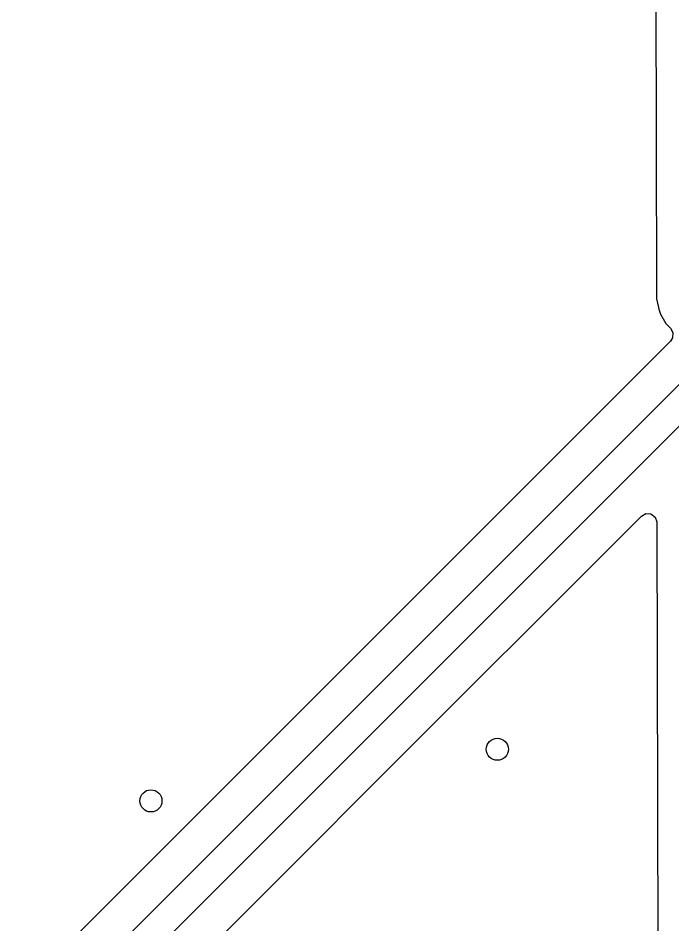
# Model space of a CAD drawing. Header units: inches. Extents: x -1.73 to 1.75, y 0.02 to 4.69.
# Drawn here: x -1.1654 to -0.8157, y 3.733 to 4.2173 of the extents above; entities that cross this region are included whole.
import ezdxf

# ---------------------------------------------------------------- set-up
doc = ezdxf.new("R2010")
doc.units = ezdxf.units.IN
doc.header["$MEASUREMENT"] = 0
doc.layers.add('BLACK', color=250, linetype='CONTINUOUS')

msp = doc.modelspace()

# ---------------------------------------------------------------- linework, layer by layer
at = {"layer": 'BLACK', "linetype": 'CONTINUOUS'}
for p, q in [((-0.82513, 4.37115), (-0.82464, 4.15365)), ((-1.15917, 3.6748), (-0.64951, 4.18446)), ((-0.63837, 4.17333), (-1.15034, 3.66136)), ((-0.82464, 4.15365), (-0.82445, 4.06902)), ((-0.82445, 4.06902), (-0.82444, 4.06833)), ((-0.82444, 4.06833), (-0.82443, 4.06799)), ((-0.82443, 4.06799), (-0.82439, 4.0673)), ((-0.82439, 4.0673), (-0.82439, 4.0673)), ((-0.82439, 4.0673), (-0.8234, 4.06274)), ((-0.8234, 4.06274), (-0.82319, 4.06177)), ((-0.82319, 4.06177), (-0.82259, 4.06017)), ((-0.82259, 4.06017), (-0.82222, 4.05919)), ((-0.82222, 4.05919), (-0.82222, 4.05919)), ((-0.82222, 4.05919), (-0.81951, 4.05422)), ((-0.81951, 4.05422), (-0.81951, 4.05422)), ((-0.81951, 4.05422), (-0.81702, 4.05173)), ((-0.81702, 4.05173), (-0.8157, 4.04931)), ((-0.8157, 4.04931), (-0.81589, 4.04657)), ((-0.81702, 4.04482), (-1.1654, 3.69643)), ((-0.81589, 4.04657), (-0.81702, 4.04482)), ((-0.83252, 3.95132), (-0.8301, 3.95264)), ((-0.8301, 3.95264), (-0.82736, 3.95244)), ((-0.82736, 3.95244), (-0.82516, 3.95079)), ((-0.97782, 3.80601), (-0.83252, 3.95132)), ((-0.82516, 3.95079), (-0.82419, 3.94821)), ((-0.82419, 3.94821), (-0.82418, 3.94788)), ((-0.82418, 3.94788), (-0.82309, 3.45975)), ((-1.01197, 3.77186), (-0.97782, 3.80601)), ((-1.13833, 3.64551), (-1.01197, 3.77186))]:
    msp.add_line(p, q, dxfattribs=at)
at = {"layer": 'BLACK'}
for centre in [(-0.90945, 3.82677), (-1.09449, 3.79921)]:
    msp.add_circle(centre, 0.00591, dxfattribs=at)
at = {"layer": 'WHITE'}
for centre in [(-0.90945, 3.82677), (-1.09449, 3.79921)]:
    msp.add_circle(centre, 0.00591, dxfattribs=at)

doc.saveas('drawing.dxf')
